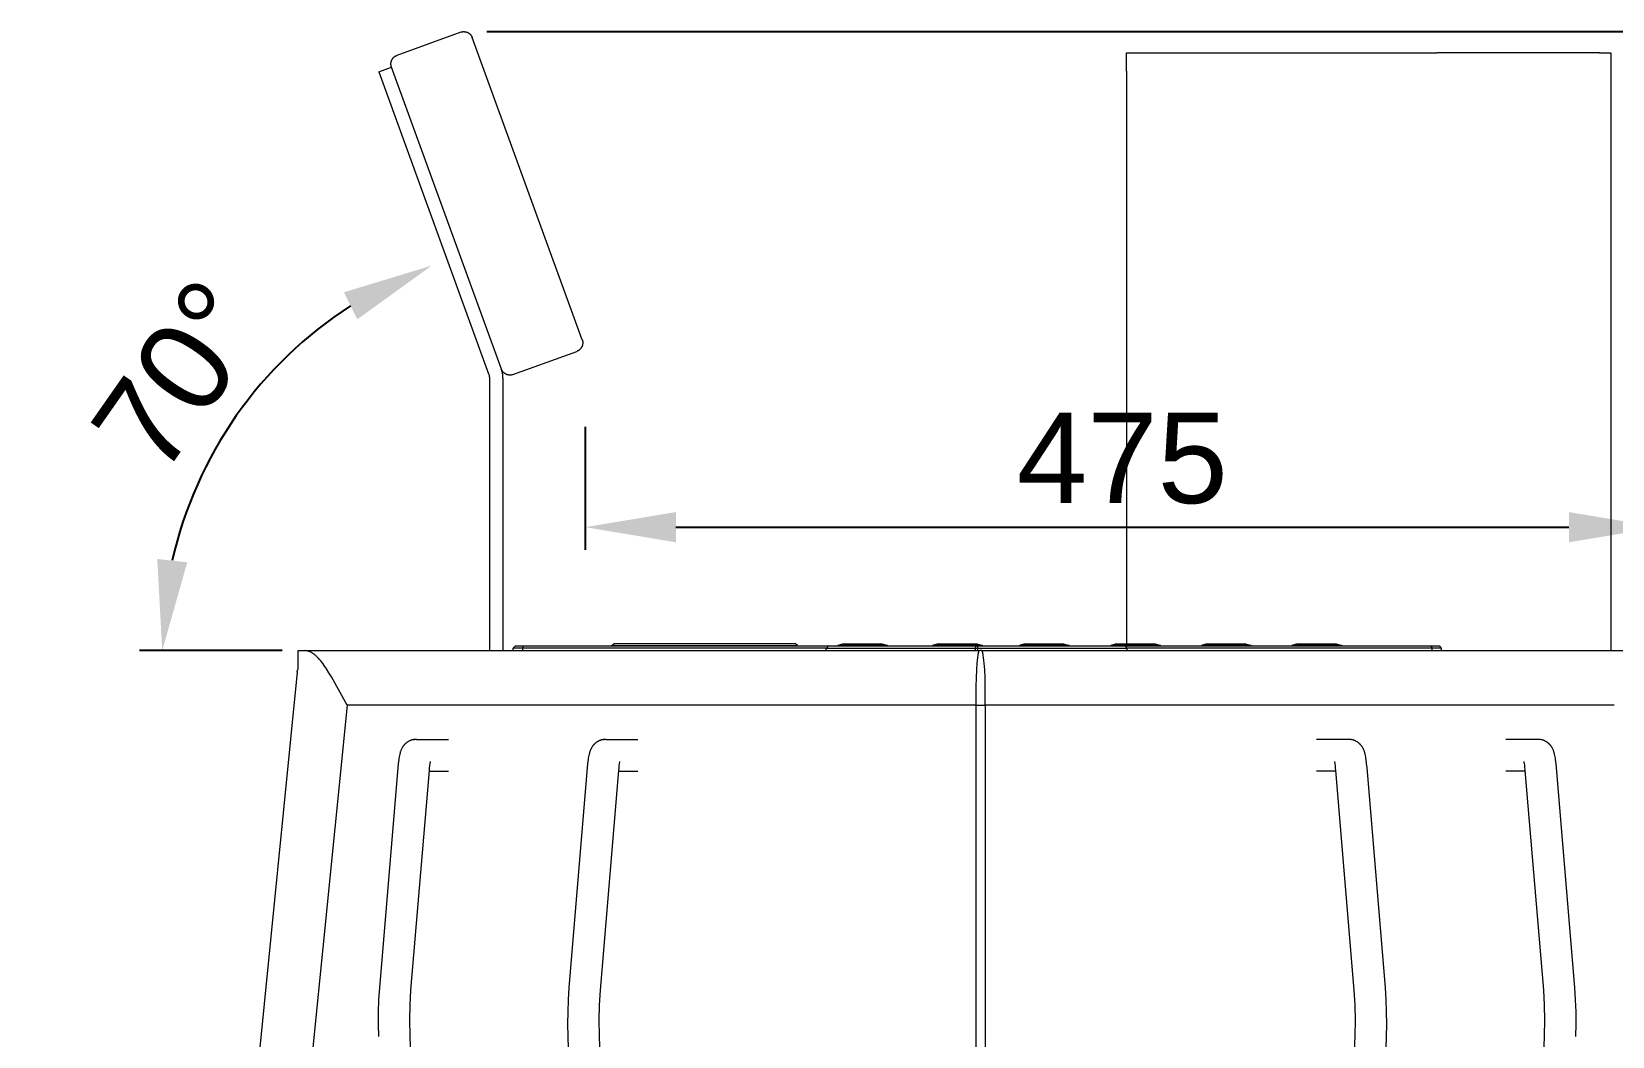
# Model space of a CAD drawing. Header units: millimetres. Extents: x -217 to 4976, y -41 to 3356.
# Drawn here: x 3849 to 4548, y 2814 to 3258 of the extents above; entities that cross this region are included whole.
import ezdxf

# ---------------------------------------------------------------- set-up
doc = ezdxf.new("R2010")
doc.units = ezdxf.units.MM
doc.layers.add('ZANO_R', color=7, linetype='Continuous', lineweight=0)
doc.layers.add('ZANO_W', color=1, linetype='Continuous', lineweight=0)
doc.styles.add('Arial', font='arial.ttf')
doc.styles.get("Standard").update_dxf_attribs({"font": 'ARIALUNI.TTF'})
doc.dimstyles.new('pl i ang', dxfattribs={"dimtxt": 50, "dimasz": 50, "dimexe": 1.25, "dimexo": 0.625, "dimgap": 10, "dimtad": 1, "dimtoh": 1, "dimtxsty": 'Standard', "dimcen": 2.5, "dimclrd": 1, "dimclre": 1, "dimclrt": 1, "dimadec": 0, "dimazin": 0, "dimtfac": 1, "dimtmove": 0, "dimatfit": 3, "dimfxl": 1, "dimarcsym": 1})

# ---------------------------------------------------------------- blocks, each defined once
blk = doc.blocks.new('*D423')
at = {"layer": 'ZANO_W', "color": 1, "lineweight": -2}
blk.add_arc((3924.26, 2534.42), 167.39, 98.03433, 166.2756, dxfattribs=at)
at = {"layer": 'ZANO_W', "color": 1}
for points in [[(3901, 2693.5), (3900.72, 2706.83), (3940.85, 2700.99)], [(3755.03, 2574.93), (3768.26, 2573.34), (3756.87, 2534.42)]]:
    blk.add_solid(points, dxfattribs=at)
at = {"layer": 'ZANO_W', "color": 1, "insert": (3791.32, 2681.26), "char_height": 40, "attachment_point": 5, "rotation": 42.15496, "style": 'Arial'}
blk.add_mtext('96%%d', dxfattribs=at)
blk = doc.blocks.new('*D424')
at = {"layer": 'ZANO_W', "color": 1, "lineweight": -2}
blk.add_line((3960.05, 2984.42), (3897.06, 2984.42), dxfattribs=at)
blk.add_arc((4088.03, 2984.42), 180.97, 122.69016, 167.30984, dxfattribs=at)
at = {"layer": 'ZANO_W', "color": 1}
for points in [[(3993.25, 3130.75), (3987.33, 3142.7), (4026.14, 3154.48)], [(3904.86, 3024.91), (3918.11, 3023.44), (3907.06, 2984.42)]]:
    blk.add_solid(points, dxfattribs=at)
at = {"layer": 'ZANO_W', "color": 1, "insert": (3914.66, 3105.82), "char_height": 40, "attachment_point": 5, "rotation": 55, "style": 'Arial'}
blk.add_mtext('70%%d', dxfattribs=at)
blk = doc.blocks.new('*D425')
at = {"layer": 'ZANO_W', "color": 1, "lineweight": -2}
for p, q in [((4050.53, 3257.81), (4785.52, 3257.81)), ((4775.52, 3217.81), (4775.52, 2574.42)), ((4600.92, 2534.42), (4785.52, 2534.42))]:
    blk.add_line(p, q, dxfattribs=at)
at = {"layer": 'ZANO_W', "color": 1}
for points in [[(4782.19, 3217.81), (4768.85, 3217.81), (4775.52, 3257.81)], [(4768.85, 2574.42), (4782.19, 2574.42), (4775.52, 2534.42)]]:
    blk.add_solid(points, dxfattribs=at)
at = {"layer": 'ZANO_W', "color": 1, "insert": (4745.08, 2896.12), "char_height": 40, "attachment_point": 5, "rotation": 90, "style": 'Arial'}
blk.add_mtext('723', dxfattribs=at)
blk = doc.blocks.new('*D426')
at = {"layer": 'ZANO_W', "color": 1, "lineweight": -2}
for p, q in [((4093.98, 3083.29), (4093.98, 3028.95)), ((4568.54, 2994.42), (4568.54, 3048.95)), ((4133.98, 3038.95), (4528.54, 3038.95))]:
    blk.add_line(p, q, dxfattribs=at)
at = {"layer": 'ZANO_W', "color": 1}
for points in [[(4133.98, 3045.62), (4133.98, 3032.28), (4093.98, 3038.95)], [(4528.54, 3032.28), (4528.54, 3045.62), (4568.54, 3038.95)]]:
    blk.add_solid(points, dxfattribs=at)
at = {"layer": 'ZANO_W', "color": 1, "insert": (4331.26, 3069.29), "char_height": 40, "attachment_point": 5, "style": 'Arial'}
blk.add_mtext('475', dxfattribs=at)

msp = doc.modelspace()

# ---------------------------------------------------------------- linework, layer by layer
at = {"layer": 'ZANO_R'}
for p, q in [((4038.92, 3257.58), (4010.73, 3247.32)), ((4038.92, 3257.58), (4039.05, 3257.62)), ((4039.05, 3257.62), (4039.18, 3257.66)), ((4039.18, 3257.66), (4039.31, 3257.7)), ((4039.31, 3257.7), (4039.45, 3257.73)), ((4039.45, 3257.73), (4039.58, 3257.76)), ((4039.58, 3257.76), (4039.72, 3257.78)), ((4039.72, 3257.78), (4039.85, 3257.8)), ((4039.85, 3257.8), (4039.99, 3257.81)), ((4039.99, 3257.81), (4040.12, 3257.82)), ((4040.12, 3257.82), (4040.26, 3257.82)), ((4040.26, 3257.82), (4040.4, 3257.82)), ((4040.4, 3257.82), (4040.53, 3257.81)), ((4040.53, 3257.81), (4040.67, 3257.8)), ((4040.67, 3257.8), (4040.8, 3257.79)), ((4040.8, 3257.79), (4040.94, 3257.77)), ((4040.94, 3257.77), (4041.07, 3257.74)), ((4041.07, 3257.74), (4041.21, 3257.71)), ((4041.21, 3257.71), (4041.34, 3257.68)), ((4041.34, 3257.68), (4041.47, 3257.64)), ((4041.47, 3257.64), (4041.6, 3257.6)), ((4041.6, 3257.6), (4041.73, 3257.55)), ((4041.73, 3257.55), (4041.86, 3257.5)), ((4041.86, 3257.5), (4041.98, 3257.44)), ((4041.98, 3257.44), (4042.1, 3257.39)), ((4042.1, 3257.39), (4042.22, 3257.32)), ((4042.22, 3257.32), (4042.34, 3257.25)), ((4042.34, 3257.25), (4042.46, 3257.18)), ((4042.46, 3257.18), (4042.57, 3257.11)), ((4042.57, 3257.11), (4042.68, 3257.03)), ((4042.68, 3257.03), (4042.79, 3256.94)), ((4042.79, 3256.94), (4042.9, 3256.85)), ((4042.9, 3256.85), (4043, 3256.76)), ((4043, 3256.76), (4043.1, 3256.67)), ((4043.1, 3256.67), (4043.19, 3256.57)), ((4043.19, 3256.57), (4043.28, 3256.47)), ((4043.28, 3256.47), (4043.37, 3256.37)), ((4043.37, 3256.37), (4043.46, 3256.26)), ((4043.46, 3256.26), (4043.54, 3256.15)), ((4043.54, 3256.15), (4043.62, 3256.04)), ((4043.62, 3256.04), (4043.69, 3255.92)), ((4043.69, 3255.92), (4043.76, 3255.81)), ((4043.76, 3255.81), (4043.83, 3255.69)), ((4043.83, 3255.69), (4043.89, 3255.57)), ((4043.89, 3255.57), (4043.95, 3255.44)), ((4043.95, 3255.44), (4044, 3255.32)), ((4044, 3255.32), (4044.05, 3255.19)), ((4092.62, 3121.75), (4044.05, 3255.19)), ((4333.03, 3248.42), (4456.28, 3248.42)), ((4333.03, 3240.42), (4333.03, 3248.42)), ((4456.28, 3248.42), (4470.25, 3248.42)), ((4542.03, 3248.42), (4470.25, 3248.42)), ((4542.03, 3248.42), (4547.03, 3248.42)), ((4547.03, 3248.42), (4547.03, 3240.42)), ((4002.71, 3240.13), (4008.34, 3242.18)), ((4008.1, 3243.67), (4008.11, 3243.8)), ((4008.1, 3243.53), (4008.1, 3243.67)), ((4008.1, 3243.39), (4008.1, 3243.53)), ((4008.11, 3243.26), (4008.1, 3243.39)), ((4008.11, 3243.8), (4008.12, 3243.94)), ((4008.12, 3243.12), (4008.11, 3243.26)), ((4008.12, 3243.94), (4008.13, 3244.07)), ((4008.14, 3242.98), (4008.12, 3243.12)), ((4008.13, 3244.07), (4008.15, 3244.21)), ((4008.16, 3242.85), (4008.14, 3242.98)), ((4008.15, 3244.21), (4008.18, 3244.34)), ((4008.19, 3242.72), (4008.16, 3242.85)), ((4008.18, 3244.34), (4008.21, 3244.48)), ((4008.22, 3242.58), (4008.19, 3242.72)), ((4008.21, 3244.48), (4008.24, 3244.61)), ((4008.26, 3242.45), (4008.22, 3242.58)), ((4008.24, 3244.61), (4008.28, 3244.74)), ((4008.3, 3242.32), (4008.26, 3242.45)), ((4008.28, 3244.74), (4008.32, 3244.87)), ((4008.34, 3242.19), (4008.3, 3242.32)), ((4008.32, 3244.87), (4008.37, 3245)), ((4056.91, 3108.75), (4008.34, 3242.19)), ((4008.37, 3245), (4008.42, 3245.12)), ((4008.42, 3245.12), (4008.47, 3245.25)), ((4008.47, 3245.25), (4008.53, 3245.37)), ((4008.53, 3245.37), (4008.6, 3245.49)), ((4008.6, 3245.49), (4008.67, 3245.61)), ((4008.67, 3245.61), (4008.74, 3245.73)), ((4008.74, 3245.73), (4008.81, 3245.84)), ((4008.81, 3245.84), (4008.89, 3245.95)), ((4008.89, 3245.95), (4008.98, 3246.06)), ((4008.98, 3246.06), (4009.06, 3246.16)), ((4009.06, 3246.16), (4009.16, 3246.27)), ((4009.16, 3246.27), (4009.25, 3246.37)), ((4009.25, 3246.37), (4009.35, 3246.46)), ((4009.35, 3246.46), (4009.45, 3246.55)), ((4009.45, 3246.55), (4009.55, 3246.64)), ((4009.55, 3246.64), (4009.66, 3246.73)), ((4009.66, 3246.73), (4009.77, 3246.81)), ((4009.77, 3246.81), (4009.88, 3246.89)), ((4009.88, 3246.89), (4009.99, 3246.96)), ((4009.99, 3246.96), (4010.11, 3247.03)), ((4010.11, 3247.03), (4010.23, 3247.1)), ((4010.23, 3247.1), (4010.35, 3247.16)), ((4010.35, 3247.16), (4010.48, 3247.22)), ((4010.48, 3247.22), (4010.6, 3247.27)), ((4010.6, 3247.27), (4010.73, 3247.32)), ((4002.71, 3240.13), (4003.92, 3236.79)), ((4003.92, 3236.79), (4051.27, 3106.7)), ((4333.03, 3240.42), (4333.03, 2987.49)), ((4547.03, 3240.42), (4547.03, 2984.42)), ((4062.03, 3106.36), (4090.22, 3116.62)), ((4090.35, 3116.67), (4090.22, 3116.62)), ((4090.48, 3116.73), (4090.35, 3116.67)), ((4090.6, 3116.78), (4090.48, 3116.73)), ((4090.72, 3116.85), (4090.6, 3116.78)), ((4090.84, 3116.91), (4090.72, 3116.85)), ((4090.96, 3116.98), (4090.84, 3116.91)), ((4091.08, 3117.06), (4090.96, 3116.98)), ((4091.19, 3117.13), (4091.08, 3117.06)), ((4091.3, 3117.21), (4091.19, 3117.13)), ((4091.4, 3117.3), (4091.3, 3117.21)), ((4091.51, 3117.39), (4091.4, 3117.3)), ((4091.61, 3117.48), (4091.51, 3117.39)), ((4091.71, 3117.58), (4091.61, 3117.48)), ((4091.8, 3117.68), (4091.71, 3117.58)), ((4091.89, 3117.78), (4091.8, 3117.68)), ((4091.98, 3117.88), (4091.89, 3117.78)), ((4092.06, 3117.99), (4091.98, 3117.88)), ((4092.14, 3118.1), (4092.06, 3117.99)), ((4092.22, 3118.22), (4092.14, 3118.1)), ((4092.29, 3118.33), (4092.22, 3118.22)), ((4092.36, 3118.45), (4092.29, 3118.33)), ((4092.42, 3118.57), (4092.36, 3118.45)), ((4092.48, 3118.69), (4092.42, 3118.57)), ((4092.54, 3118.82), (4092.48, 3118.69)), ((4092.59, 3118.94), (4092.54, 3118.82)), ((4092.64, 3119.07), (4092.59, 3118.94)), ((4092.62, 3121.75), (4092.66, 3121.62)), ((4092.68, 3119.2), (4092.64, 3119.07)), ((4092.66, 3121.62), (4092.7, 3121.49)), ((4092.72, 3119.33), (4092.68, 3119.2)), ((4092.7, 3121.49), (4092.74, 3121.36)), ((4092.75, 3119.47), (4092.72, 3119.33)), ((4092.74, 3121.36), (4092.77, 3121.23)), ((4092.78, 3119.6), (4092.75, 3119.47)), ((4092.77, 3121.23), (4092.79, 3121.09)), ((4092.8, 3119.73), (4092.78, 3119.6)), ((4092.79, 3121.09), (4092.82, 3120.96)), ((4092.82, 3119.87), (4092.8, 3119.73)), ((4092.82, 3120.96), (4092.83, 3120.82)), ((4092.84, 3120), (4092.82, 3119.87)), ((4092.83, 3120.82), (4092.85, 3120.69)), ((4092.85, 3120.14), (4092.84, 3120)), ((4092.85, 3120.69), (4092.85, 3120.55)), ((4092.85, 3120.55), (4092.86, 3120.41)), ((4092.86, 3120.28), (4092.85, 3120.14)), ((4092.86, 3120.41), (4092.86, 3120.28)), ((4056.96, 3108.63), (4056.91, 3108.75)), ((4057.04, 3108.38), (4056.91, 3108.75)), ((4057.01, 3108.5), (4056.96, 3108.63)), ((4057.07, 3108.38), (4057.01, 3108.5)), ((4057.15, 3107.99), (4057.04, 3108.38)), ((4057.13, 3108.26), (4057.07, 3108.38)), ((4057.19, 3108.14), (4057.13, 3108.26)), ((4057.26, 3107.6), (4057.15, 3107.99)), ((4057.26, 3108.02), (4057.19, 3108.14)), ((4057.34, 3107.9), (4057.26, 3108.02)), ((4057.42, 3107.79), (4057.34, 3107.9)), ((4051.27, 3106.7), (4051.33, 3106.52)), ((4051.33, 3106.52), (4051.39, 3106.34)), ((4051.39, 3106.34), (4051.44, 3106.15)), ((4051.44, 3106.15), (4051.48, 3105.96)), ((4051.48, 3105.96), (4051.52, 3105.78)), ((4051.52, 3105.78), (4051.55, 3105.59)), ((4051.55, 3105.59), (4051.57, 3105.4)), ((4051.57, 3105.4), (4051.59, 3105.21)), ((4051.59, 3105.21), (4051.6, 3105.01)), ((4051.6, 3105.01), (4051.6, 3104.82)), ((4051.6, 3104.82), (4051.6, 2984.42)), ((4057.35, 3107.21), (4057.26, 3107.6)), ((4057.43, 3106.82), (4057.35, 3107.21)), ((4057.5, 3107.68), (4057.42, 3107.79)), ((4057.49, 3106.42), (4057.43, 3106.82)), ((4057.54, 3106.02), (4057.49, 3106.42)), ((4057.58, 3107.57), (4057.5, 3107.68)), ((4057.57, 3105.62), (4057.54, 3106.02)), ((4057.59, 3105.22), (4057.57, 3105.62)), ((4057.67, 3107.47), (4057.58, 3107.57)), ((4057.6, 3104.82), (4057.59, 3105.22)), ((4057.6, 3104.82), (4057.6, 2984.42)), ((4057.76, 3107.37), (4057.67, 3107.47)), ((4057.86, 3107.27), (4057.76, 3107.37)), ((4057.96, 3107.18), (4057.86, 3107.27)), ((4058.06, 3107.09), (4057.96, 3107.18)), ((4058.17, 3107), (4058.06, 3107.09)), ((4058.27, 3106.92), (4058.17, 3107)), ((4058.38, 3106.84), (4058.27, 3106.92)), ((4058.5, 3106.76), (4058.38, 3106.84)), ((4058.61, 3106.69), (4058.5, 3106.76)), ((4058.73, 3106.62), (4058.61, 3106.69)), ((4058.85, 3106.56), (4058.73, 3106.62)), ((4058.98, 3106.5), (4058.85, 3106.56)), ((4059.1, 3106.44), (4058.98, 3106.5)), ((4059.23, 3106.39), (4059.1, 3106.44)), ((4059.36, 3106.34), (4059.23, 3106.39)), ((4059.48, 3106.3), (4059.36, 3106.34)), ((4059.62, 3106.26), (4059.48, 3106.3)), ((4059.75, 3106.23), (4059.62, 3106.26)), ((4059.88, 3106.2), (4059.75, 3106.23)), ((4060.02, 3106.18), (4059.88, 3106.2)), ((4060.15, 3106.16), (4060.02, 3106.18)), ((4060.29, 3106.14), (4060.15, 3106.16)), ((4060.42, 3106.13), (4060.29, 3106.14)), ((4060.56, 3106.12), (4060.42, 3106.13)), ((4060.7, 3106.12), (4060.56, 3106.12)), ((4060.83, 3106.13), (4060.7, 3106.12)), ((4060.97, 3106.13), (4060.83, 3106.13)), ((4061.11, 3106.15), (4060.97, 3106.13)), ((4061.24, 3106.16), (4061.11, 3106.15)), ((4061.38, 3106.19), (4061.24, 3106.16)), ((4061.51, 3106.21), (4061.38, 3106.19)), ((4061.64, 3106.24), (4061.51, 3106.21)), ((4061.77, 3106.28), (4061.64, 3106.24)), ((4061.9, 3106.32), (4061.77, 3106.28)), ((4062.03, 3106.36), (4061.9, 3106.32)), ((3967.16, 2984.42), (3968.66, 2984.42)), ((3967.16, 2976.42), (3967.16, 2984.42)), ((3968.66, 2984.42), (3970.05, 2984.42)), ((3970.16, 2984.42), (3970.05, 2984.42)), ((3970.05, 2984.42), (4268.1, 2984.42)), ((3970.27, 2984.42), (3970.16, 2984.42)), ((3970.38, 2984.41), (3970.27, 2984.42)), ((3970.48, 2984.4), (3970.38, 2984.41)), ((3970.59, 2984.39), (3970.48, 2984.4)), ((3970.7, 2984.38), (3970.59, 2984.39)), ((3970.81, 2984.36), (3970.7, 2984.38)), ((3970.92, 2984.35), (3970.81, 2984.36)), ((3971.04, 2984.33), (3970.92, 2984.35)), ((3971.16, 2984.3), (3971.04, 2984.33)), ((3971.27, 2984.28), (3971.16, 2984.3)), ((3971.39, 2984.25), (3971.27, 2984.28)), ((3971.51, 2984.22), (3971.39, 2984.25)), ((3971.62, 2984.18), (3971.51, 2984.22)), ((3971.74, 2984.15), (3971.62, 2984.18)), ((3971.85, 2984.11), (3971.74, 2984.15)), ((3971.96, 2984.07), (3971.85, 2984.11)), ((3972.08, 2984.02), (3971.96, 2984.07)), ((3972.19, 2983.98), (3972.08, 2984.02)), ((3972.3, 2983.93), (3972.19, 2983.98)), ((3972.51, 2983.84), (3972.3, 2983.93)), ((3972.73, 2983.73), (3972.51, 2983.84)), ((3972.97, 2983.6), (3972.73, 2983.73)), ((3973.21, 2983.47), (3972.97, 2983.6)), ((3973.44, 2983.32), (3973.21, 2983.47)), ((3973.66, 2983.17), (3973.44, 2983.32)), ((3973.91, 2983), (3973.66, 2983.17)), ((3974.14, 2982.83), (3973.91, 2983)), ((3974.38, 2982.64), (3974.14, 2982.83)), ((3974.61, 2982.46), (3974.38, 2982.64)), ((3974.85, 2982.25), (3974.61, 2982.46)), ((3975.09, 2982.03), (3974.85, 2982.25)), ((4062.16, 2985.54), (4063.16, 2986.54)), ((4066.16, 2985.54), (4062.16, 2985.54)), ((4062.16, 2984.42), (4062.16, 2985.54)), ((4063.16, 2986.54), (4066.58, 2986.54)), ((4066.58, 2986.54), (4066.16, 2985.54)), ((4200.54, 2985.54), (4066.16, 2985.54)), ((4066.16, 2985.54), (4066.16, 2984.42)), ((4066.58, 2986.54), (4467.75, 2986.54)), ((4105.71, 2986.64), (4106.71, 2987.64)), ((4105.71, 2986.64), (4116.71, 2986.64)), ((4106.71, 2987.64), (4116.71, 2987.64)), ((4116.71, 2987.64), (4176.71, 2987.64)), ((4116.71, 2986.64), (4176.71, 2986.64)), ((4176.71, 2987.64), (4186.71, 2987.64)), ((4176.71, 2986.64), (4187.71, 2986.64)), ((4187.71, 2986.64), (4186.71, 2987.64)), ((4201.42, 2986.42), (4200.42, 2985.42)), ((4204.99, 2985.42), (4200.42, 2985.42)), ((4200.42, 2984.42), (4200.42, 2985.42)), ((4205.08, 2986.42), (4201.43, 2986.42)), ((4266.42, 2985.42), (4204.99, 2985.42)), ((4266.47, 2986.42), (4205.08, 2986.42)), ((4208.01, 2987.49), (4205.56, 2986.65)), ((4205.56, 2986.65), (4205.56, 2986.54)), ((4216.56, 2986.65), (4205.56, 2986.65)), ((4208.01, 2987.49), (4216.56, 2987.49)), ((4216.56, 2987.49), (4225.1, 2987.49)), ((4227.56, 2986.65), (4216.56, 2986.65)), ((4225.1, 2987.49), (4227.55, 2986.65)), ((4227.56, 2986.65), (4227.56, 2986.65)), ((4227.56, 2986.65), (4227.56, 2986.54)), ((4249.85, 2987.49), (4247.4, 2986.65)), ((4247.4, 2986.65), (4247.4, 2986.54)), ((4258.4, 2986.65), (4247.4, 2986.65)), ((4249.85, 2987.49), (4258.4, 2987.49)), ((4258.4, 2987.49), (4266.94, 2987.49)), ((4269.4, 2986.65), (4258.4, 2986.65)), ((4266.42, 2985.42), (4266.47, 2986.42)), ((4267.42, 2985.42), (4266.42, 2985.42)), ((4266.42, 2984.42), (4266.42, 2985.42)), ((4267.38, 2986.42), (4266.47, 2986.42)), ((4266.94, 2987.49), (4269.39, 2986.65)), ((4267.38, 2982.31), (4267.24, 2981.36)), ((4328.77, 2986.42), (4267.38, 2986.42)), ((4267.42, 2985.42), (4267.38, 2986.42)), ((4267.45, 2982.73), (4267.38, 2982.31)), ((4328.86, 2985.42), (4267.42, 2985.42)), ((4267.42, 2984.42), (4267.42, 2985.42)), ((4267.53, 2983.14), (4267.45, 2982.73)), ((4267.6, 2983.43), (4267.53, 2983.14)), ((4267.64, 2983.58), (4267.6, 2983.43)), ((4267.68, 2983.73), (4267.64, 2983.58)), ((4267.72, 2983.85), (4267.68, 2983.73)), ((4267.74, 2983.91), (4267.72, 2983.85)), ((4267.76, 2983.97), (4267.74, 2983.91)), ((4267.78, 2984.02), (4267.76, 2983.97)), ((4267.8, 2984.07), (4267.78, 2984.02)), ((4267.82, 2984.11), (4267.8, 2984.07)), ((4267.84, 2984.16), (4267.82, 2984.11)), ((4267.85, 2984.18), (4267.84, 2984.17)), ((4267.84, 2984.17), (4267.84, 2984.16)), ((4267.86, 2984.21), (4267.85, 2984.2)), ((4267.85, 2984.2), (4267.85, 2984.18)), ((4267.87, 2984.23), (4267.86, 2984.22)), ((4267.86, 2984.22), (4267.86, 2984.21)), ((4267.88, 2984.25), (4267.87, 2984.24)), ((4267.87, 2984.24), (4267.87, 2984.23)), ((4267.89, 2984.27), (4267.88, 2984.25)), ((4267.9, 2984.29), (4267.89, 2984.28)), ((4267.89, 2984.28), (4267.89, 2984.27)), ((4267.91, 2984.3), (4267.9, 2984.29)), ((4267.92, 2984.31), (4267.91, 2984.3)), ((4267.93, 2984.32), (4267.92, 2984.31)), ((4267.94, 2984.33), (4267.93, 2984.32)), ((4267.95, 2984.33), (4267.94, 2984.33)), ((4267.96, 2984.35), (4267.95, 2984.34)), ((4267.95, 2984.34), (4267.95, 2984.33)), ((4267.97, 2984.36), (4267.96, 2984.35)), ((4267.99, 2984.37), (4267.97, 2984.36)), ((4268, 2984.37), (4267.99, 2984.37)), ((4268.01, 2984.38), (4268, 2984.37)), ((4268.02, 2984.39), (4268.01, 2984.38)), ((4268.03, 2984.39), (4268.02, 2984.39)), ((4268.04, 2984.4), (4268.03, 2984.39)), ((4268.05, 2984.4), (4268.04, 2984.4)), ((4268.06, 2984.41), (4268.05, 2984.4)), ((4268.08, 2984.41), (4268.06, 2984.41)), ((4268.09, 2984.42), (4268.08, 2984.41)), ((4268.1, 2984.42), (4268.09, 2984.42)), ((4269.1, 2984.42), (4268.1, 2984.42)), ((4269.1, 2984.42), (4567.16, 2984.42)), ((4269.11, 2984.42), (4269.1, 2984.42)), ((4269.13, 2984.41), (4269.11, 2984.42)), ((4269.14, 2984.41), (4269.13, 2984.41)), ((4269.15, 2984.4), (4269.14, 2984.41)), ((4269.16, 2984.4), (4269.15, 2984.4)), ((4269.17, 2984.39), (4269.16, 2984.4)), ((4269.18, 2984.39), (4269.17, 2984.39)), ((4269.19, 2984.38), (4269.18, 2984.39)), ((4269.21, 2984.37), (4269.19, 2984.38)), ((4269.22, 2984.37), (4269.21, 2984.37)), ((4269.23, 2984.36), (4269.22, 2984.37)), ((4269.24, 2984.35), (4269.23, 2984.36)), ((4269.25, 2984.34), (4269.24, 2984.35)), ((4269.26, 2984.33), (4269.25, 2984.34)), ((4269.27, 2984.33), (4269.26, 2984.33)), ((4269.27, 2984.32), (4269.27, 2984.33)), ((4269.28, 2984.31), (4269.27, 2984.32)), ((4269.29, 2984.3), (4269.28, 2984.31)), ((4269.3, 2984.29), (4269.29, 2984.3)), ((4269.31, 2984.28), (4269.3, 2984.29)), ((4269.31, 2984.27), (4269.31, 2984.28)), ((4269.32, 2984.25), (4269.31, 2984.27)), ((4269.33, 2984.24), (4269.32, 2984.25)), ((4269.33, 2984.23), (4269.33, 2984.24)), ((4269.34, 2984.22), (4269.33, 2984.23)), ((4269.34, 2984.21), (4269.34, 2984.22)), ((4269.35, 2984.2), (4269.34, 2984.21)), ((4269.35, 2984.18), (4269.35, 2984.2)), ((4269.36, 2984.17), (4269.35, 2984.18)), ((4269.36, 2984.16), (4269.36, 2984.17)), ((4269.38, 2984.11), (4269.36, 2984.16)), ((4269.4, 2984.07), (4269.38, 2984.11)), ((4269.4, 2986.65), (4269.4, 2986.65)), ((4269.4, 2986.65), (4269.4, 2986.54)), ((4269.42, 2984.02), (4269.4, 2984.07)), ((4269.44, 2983.97), (4269.42, 2984.02)), ((4269.46, 2983.91), (4269.44, 2983.97)), ((4269.48, 2983.85), (4269.46, 2983.91)), ((4269.52, 2983.73), (4269.48, 2983.85)), ((4269.56, 2983.58), (4269.52, 2983.73)), ((4269.6, 2983.43), (4269.56, 2983.58)), ((4269.67, 2983.14), (4269.6, 2983.43)), ((4269.75, 2982.73), (4269.67, 2983.14)), ((4269.82, 2982.31), (4269.75, 2982.73)), ((4269.96, 2981.36), (4269.82, 2982.31)), ((4285.73, 2986.65), (4285.73, 2986.54)), ((4288.19, 2987.49), (4285.74, 2986.65)), ((4296.73, 2986.65), (4285.74, 2986.65)), ((4288.19, 2987.49), (4296.73, 2987.49)), ((4296.73, 2987.49), (4305.28, 2987.49)), ((4307.73, 2986.65), (4296.73, 2986.65)), ((4305.28, 2987.49), (4307.73, 2986.65)), ((4307.73, 2986.65), (4307.73, 2986.65)), ((4307.73, 2986.65), (4307.73, 2986.54)), ((4326.16, 2986.65), (4326.16, 2986.54)), ((4328.62, 2987.49), (4326.17, 2986.65)), ((4337.16, 2986.65), (4326.17, 2986.65)), ((4328.62, 2987.49), (4337.16, 2987.49)), ((4332.42, 2986.42), (4328.77, 2986.42)), ((4333.42, 2985.42), (4328.86, 2985.42)), ((4332.42, 2986.42), (4333.42, 2985.42)), ((4468.16, 2985.54), (4333.3, 2985.54)), ((4333.42, 2984.42), (4333.42, 2985.42)), ((4337.16, 2987.49), (4345.71, 2987.49)), ((4348.16, 2986.65), (4337.16, 2986.65)), ((4345.71, 2987.49), (4348.16, 2986.65)), ((4348.16, 2986.65), (4348.16, 2986.65)), ((4348.16, 2986.65), (4348.16, 2986.54)), ((4366.16, 2986.65), (4366.16, 2986.54)), ((4368.62, 2987.49), (4366.17, 2986.65)), ((4377.16, 2986.65), (4366.17, 2986.65)), ((4368.62, 2987.49), (4377.16, 2987.49)), ((4377.16, 2987.49), (4385.71, 2987.49)), ((4388.16, 2986.65), (4377.16, 2986.65)), ((4385.71, 2987.49), (4388.16, 2986.65)), ((4388.16, 2986.65), (4388.16, 2986.65)), ((4388.16, 2986.65), (4388.16, 2986.54)), ((4406.16, 2986.65), (4406.16, 2986.54)), ((4408.62, 2987.49), (4406.17, 2986.65)), ((4417.16, 2986.65), (4406.17, 2986.65)), ((4408.62, 2987.49), (4417.16, 2987.49)), ((4417.16, 2987.49), (4425.71, 2987.49)), ((4428.16, 2986.65), (4417.16, 2986.65)), ((4425.71, 2987.49), (4428.16, 2986.65)), ((4428.16, 2986.65), (4428.16, 2986.65)), ((4428.16, 2986.65), (4428.16, 2986.54)), ((4468.16, 2985.54), (4467.75, 2986.54)), ((4467.75, 2986.54), (4471.16, 2986.54)), ((4472.16, 2985.54), (4468.16, 2985.54)), ((4468.16, 2984.42), (4468.16, 2985.54)), ((4471.16, 2986.54), (4472.16, 2985.54)), ((4472.16, 2985.54), (4472.16, 2984.42)), ((3966.68, 2975.12), (3966.7, 2975.22)), ((3966.7, 2975.22), (3966.72, 2975.33)), ((3966.72, 2975.33), (3966.75, 2975.43)), ((3966.75, 2975.43), (3966.78, 2975.54)), ((3966.78, 2975.54), (3966.81, 2975.64)), ((3966.81, 2975.64), (3966.85, 2975.74)), ((3966.85, 2975.74), (3966.89, 2975.84)), ((3966.89, 2975.84), (3966.94, 2975.94)), ((3966.94, 2975.94), (3966.99, 2976.04)), ((3966.99, 2976.04), (3967.04, 2976.14)), ((3967.04, 2976.14), (3967.09, 2976.23)), ((3967.09, 2976.23), (3967.15, 2976.32)), ((3975.32, 2981.81), (3975.09, 2982.03)), ((3975.55, 2981.59), (3975.32, 2981.81)), ((3975.81, 2981.32), (3975.55, 2981.59)), ((3976.07, 2981.06), (3975.81, 2981.32)), ((3976.56, 2980.51), (3976.07, 2981.06)), ((3977.08, 2979.89), (3976.56, 2980.51)), ((3977.58, 2979.27), (3977.08, 2979.89)), ((3978.1, 2978.58), (3977.58, 2979.27)), ((3978.61, 2977.88), (3978.1, 2978.58)), ((3979.59, 2976.45), (3978.61, 2977.88)), ((3980.73, 2974.67), (3979.59, 2976.45)), ((4266.78, 2975.92), (4266.62, 2972.46)), ((4266.99, 2978.9), (4266.78, 2975.92)), ((4267.1, 2980.13), (4266.99, 2978.9)), ((4267.24, 2981.36), (4267.1, 2980.13)), ((4270.1, 2980.13), (4269.96, 2981.36)), ((4270.22, 2978.9), (4270.1, 2980.13)), ((4270.42, 2975.92), (4270.22, 2978.9)), ((4270.58, 2972.46), (4270.42, 2975.92)), ((3966.64, 2974.9), (3922.82, 2535.07)), ((3966.64, 2974.9), (3966.66, 2975.01)), ((3966.66, 2975.01), (3966.68, 2975.12)), ((3981.83, 2972.86), (3980.73, 2974.67)), ((3988.73, 2960.42), (3981.83, 2972.86)), ((4266.52, 2968.62), (4266.51, 2960.42)), ((4266.62, 2972.46), (4266.52, 2968.62)), ((4270.68, 2968.62), (4270.58, 2972.46)), ((4270.69, 2960.42), (4270.68, 2968.62)), ((3988.73, 2960.42), (3946.28, 2534.42)), ((4266.51, 2960.42), (3988.73, 2960.42)), ((4266.51, 2960.42), (4270.69, 2960.42)), ((4266.51, 2960.42), (4266.51, 2534.42)), ((4548.47, 2960.42), (4270.69, 2960.42)), ((4270.69, 2960.42), (4270.69, 2534.42)), ((4012.49, 2940.36), (4012.41, 2940.13)), ((4012.59, 2940.58), (4012.49, 2940.36)), ((4012.68, 2940.79), (4012.59, 2940.58)), ((4012.77, 2940.99), (4012.68, 2940.79)), ((4012.87, 2941.19), (4012.77, 2940.99)), ((4012.98, 2941.39), (4012.87, 2941.19)), ((4013.08, 2941.57), (4012.98, 2941.39)), ((4013.18, 2941.74), (4013.08, 2941.57)), ((4013.3, 2941.92), (4013.18, 2941.74)), ((4013.41, 2942.09), (4013.3, 2941.92)), ((4013.5, 2942.22), (4013.41, 2942.09)), ((4013.59, 2942.34), (4013.5, 2942.22)), ((4013.69, 2942.47), (4013.59, 2942.34)), ((4013.79, 2942.59), (4013.69, 2942.47)), ((4013.89, 2942.71), (4013.79, 2942.59)), ((4014, 2942.84), (4013.89, 2942.71)), ((4014.11, 2942.96), (4014, 2942.84)), ((4014.22, 2943.07), (4014.11, 2942.96)), ((4014.34, 2943.19), (4014.22, 2943.07)), ((4014.46, 2943.31), (4014.34, 2943.19)), ((4014.59, 2943.42), (4014.46, 2943.31)), ((4014.71, 2943.53), (4014.59, 2943.42)), ((4014.84, 2943.64), (4014.71, 2943.53)), ((4014.98, 2943.75), (4014.84, 2943.64)), ((4015.12, 2943.85), (4014.98, 2943.75)), ((4015.26, 2943.95), (4015.12, 2943.85)), ((4015.42, 2944.06), (4015.26, 2943.95)), ((4015.58, 2944.17), (4015.42, 2944.06)), ((4015.75, 2944.27), (4015.58, 2944.17)), ((4015.92, 2944.36), (4015.75, 2944.27)), ((4016.09, 2944.46), (4015.92, 2944.36)), ((4016.27, 2944.54), (4016.09, 2944.46)), ((4016.44, 2944.63), (4016.27, 2944.54)), ((4016.62, 2944.7), (4016.44, 2944.63)), ((4016.81, 2944.78), (4016.62, 2944.7)), ((4016.99, 2944.85), (4016.81, 2944.78)), ((4017.18, 2944.91), (4016.99, 2944.85)), ((4017.37, 2944.97), (4017.18, 2944.91)), ((4017.56, 2945.02), (4017.37, 2944.97)), ((4017.75, 2945.07), (4017.56, 2945.02)), ((4017.94, 2945.11), (4017.75, 2945.07)), ((4018.14, 2945.15), (4017.94, 2945.11)), ((4018.39, 2945.19), (4018.14, 2945.15)), ((4018.18, 2945.15), (4018.4, 2945.19)), ((4018.63, 2945.22), (4018.39, 2945.19)), ((4018.4, 2945.19), (4018.62, 2945.21)), ((4018.88, 2945.24), (4018.63, 2945.22)), ((4019.13, 2945.25), (4018.88, 2945.24)), ((4019.38, 2945.26), (4019.13, 2945.25)), ((4019.38, 2945.26), (4033.49, 2945.26)), ((4019.38, 2945.26), (4019.62, 2945.25)), ((4019.62, 2945.25), (4019.86, 2945.24)), ((4019.86, 2945.24), (4020.1, 2945.22)), ((4020.1, 2945.22), (4020.34, 2945.19)), ((4020.34, 2945.19), (4020.58, 2945.15)), ((4096.17, 2940.36), (4096.09, 2940.13)), ((4096.27, 2940.59), (4096.17, 2940.36)), ((4096.36, 2940.79), (4096.27, 2940.59)), ((4096.45, 2940.99), (4096.36, 2940.79)), ((4096.55, 2941.19), (4096.45, 2940.99)), ((4096.66, 2941.39), (4096.55, 2941.19)), ((4096.76, 2941.57), (4096.66, 2941.39)), ((4096.86, 2941.75), (4096.76, 2941.57)), ((4096.98, 2941.92), (4096.86, 2941.75)), ((4097.09, 2942.09), (4096.98, 2941.92)), ((4097.18, 2942.22), (4097.09, 2942.09)), ((4097.27, 2942.34), (4097.18, 2942.22)), ((4097.37, 2942.47), (4097.27, 2942.34)), ((4097.47, 2942.59), (4097.37, 2942.47)), ((4097.57, 2942.71), (4097.47, 2942.59)), ((4097.68, 2942.84), (4097.57, 2942.71)), ((4097.79, 2942.96), (4097.68, 2942.84)), ((4097.9, 2943.08), (4097.79, 2942.96)), ((4098.02, 2943.19), (4097.9, 2943.08)), ((4098.14, 2943.31), (4098.02, 2943.19)), ((4098.27, 2943.42), (4098.14, 2943.31)), ((4098.39, 2943.53), (4098.27, 2943.42)), ((4098.53, 2943.64), (4098.39, 2943.53)), ((4098.66, 2943.75), (4098.53, 2943.64)), ((4098.8, 2943.85), (4098.66, 2943.75)), ((4098.94, 2943.95), (4098.8, 2943.85)), ((4099.1, 2944.06), (4098.94, 2943.95)), ((4099.26, 2944.17), (4099.1, 2944.06)), ((4099.43, 2944.27), (4099.26, 2944.17)), ((4099.6, 2944.37), (4099.43, 2944.27)), ((4099.77, 2944.46), (4099.6, 2944.37)), ((4099.95, 2944.54), (4099.77, 2944.46)), ((4100.12, 2944.63), (4099.95, 2944.54)), ((4100.3, 2944.7), (4100.12, 2944.63)), ((4100.49, 2944.78), (4100.3, 2944.7)), ((4100.67, 2944.85), (4100.49, 2944.78)), ((4100.86, 2944.91), (4100.67, 2944.85)), ((4101.05, 2944.97), (4100.86, 2944.91)), ((4101.24, 2945.02), (4101.05, 2944.97)), ((4101.43, 2945.07), (4101.24, 2945.02)), ((4101.62, 2945.11), (4101.43, 2945.07)), ((4101.82, 2945.15), (4101.62, 2945.11)), ((4102.07, 2945.19), (4101.82, 2945.15)), ((4101.86, 2945.15), (4102.08, 2945.19)), ((4102.31, 2945.22), (4102.07, 2945.19)), ((4102.08, 2945.19), (4102.31, 2945.22)), ((4102.56, 2945.24), (4102.31, 2945.22)), ((4102.81, 2945.25), (4102.56, 2945.24)), ((4103.06, 2945.26), (4102.81, 2945.25)), ((4103.06, 2945.26), (4117.17, 2945.26)), ((4103.06, 2945.26), (4103.3, 2945.25)), ((4103.3, 2945.25), (4103.54, 2945.24)), ((4103.54, 2945.24), (4103.78, 2945.22)), ((4103.78, 2945.22), (4104.02, 2945.19)), ((4104.02, 2945.19), (4104.26, 2945.15)), ((4431.14, 2945.26), (4417.03, 2945.26)), ((4430.18, 2945.19), (4429.94, 2945.15)), ((4430.42, 2945.22), (4430.18, 2945.19)), ((4430.66, 2945.24), (4430.42, 2945.22)), ((4430.9, 2945.25), (4430.66, 2945.24)), ((4431.14, 2945.26), (4430.9, 2945.25)), ((4431.39, 2945.25), (4431.14, 2945.26)), ((4431.64, 2945.24), (4431.39, 2945.25)), ((4431.89, 2945.22), (4431.64, 2945.24)), ((4432.13, 2945.19), (4431.89, 2945.22)), ((4432.12, 2945.19), (4431.9, 2945.22)), ((4432.34, 2945.15), (4432.12, 2945.19)), ((4432.38, 2945.15), (4432.13, 2945.19)), ((4432.58, 2945.11), (4432.38, 2945.15)), ((4432.77, 2945.07), (4432.58, 2945.11)), ((4432.96, 2945.02), (4432.77, 2945.07)), ((4433.16, 2944.97), (4432.96, 2945.02)), ((4433.34, 2944.91), (4433.16, 2944.97)), ((4433.53, 2944.85), (4433.34, 2944.91)), ((4433.72, 2944.78), (4433.53, 2944.85)), ((4433.9, 2944.7), (4433.72, 2944.78)), ((4434.08, 2944.63), (4433.9, 2944.7)), ((4434.25, 2944.54), (4434.08, 2944.63)), ((4434.43, 2944.46), (4434.25, 2944.54)), ((4434.6, 2944.37), (4434.43, 2944.46)), ((4434.77, 2944.27), (4434.6, 2944.37)), ((4434.94, 2944.17), (4434.77, 2944.27)), ((4435.1, 2944.06), (4434.94, 2944.17)), ((4435.26, 2943.95), (4435.1, 2944.06)), ((4435.4, 2943.85), (4435.26, 2943.95)), ((4435.54, 2943.75), (4435.4, 2943.85)), ((4435.68, 2943.64), (4435.54, 2943.75)), ((4435.81, 2943.53), (4435.68, 2943.64)), ((4435.94, 2943.42), (4435.81, 2943.53)), ((4436.06, 2943.31), (4435.94, 2943.42)), ((4436.18, 2943.19), (4436.06, 2943.31)), ((4436.3, 2943.08), (4436.18, 2943.19)), ((4436.41, 2942.96), (4436.3, 2943.08)), ((4436.52, 2942.84), (4436.41, 2942.96)), ((4436.63, 2942.71), (4436.52, 2942.84)), ((4436.73, 2942.59), (4436.63, 2942.71)), ((4436.83, 2942.47), (4436.73, 2942.59)), ((4436.93, 2942.34), (4436.83, 2942.47)), ((4437.02, 2942.22), (4436.93, 2942.34)), ((4437.11, 2942.09), (4437.02, 2942.22)), ((4437.23, 2941.92), (4437.11, 2942.09)), ((4437.34, 2941.75), (4437.23, 2941.92)), ((4437.44, 2941.57), (4437.34, 2941.75)), ((4437.55, 2941.39), (4437.44, 2941.57)), ((4437.65, 2941.19), (4437.55, 2941.39)), ((4437.75, 2940.99), (4437.65, 2941.19)), ((4437.85, 2940.79), (4437.75, 2940.99)), ((4437.93, 2940.59), (4437.85, 2940.79)), ((4438.03, 2940.36), (4437.93, 2940.59)), ((4438.11, 2940.13), (4438.03, 2940.36)), ((4514.82, 2945.26), (4500.71, 2945.26)), ((4513.86, 2945.19), (4513.62, 2945.15)), ((4514.1, 2945.22), (4513.86, 2945.19)), ((4514.34, 2945.24), (4514.1, 2945.22)), ((4514.58, 2945.25), (4514.34, 2945.24)), ((4514.82, 2945.26), (4514.58, 2945.25)), ((4515.07, 2945.25), (4514.82, 2945.26)), ((4515.32, 2945.24), (4515.07, 2945.25)), ((4515.57, 2945.22), (4515.32, 2945.24)), ((4515.82, 2945.19), (4515.57, 2945.22)), ((4515.8, 2945.19), (4515.58, 2945.21)), ((4516.03, 2945.15), (4515.8, 2945.19)), ((4516.06, 2945.15), (4515.82, 2945.19)), ((4516.26, 2945.11), (4516.06, 2945.15)), ((4516.45, 2945.07), (4516.26, 2945.11)), ((4516.64, 2945.02), (4516.45, 2945.07)), ((4516.84, 2944.97), (4516.64, 2945.02)), ((4517.02, 2944.91), (4516.84, 2944.97)), ((4517.21, 2944.85), (4517.02, 2944.91)), ((4517.4, 2944.78), (4517.21, 2944.85)), ((4517.58, 2944.7), (4517.4, 2944.78)), ((4517.76, 2944.63), (4517.58, 2944.7)), ((4517.94, 2944.54), (4517.76, 2944.63)), ((4518.11, 2944.46), (4517.94, 2944.54)), ((4518.28, 2944.36), (4518.11, 2944.46)), ((4518.45, 2944.27), (4518.28, 2944.36)), ((4518.62, 2944.17), (4518.45, 2944.27)), ((4518.78, 2944.06), (4518.62, 2944.17)), ((4518.94, 2943.95), (4518.78, 2944.06)), ((4519.08, 2943.85), (4518.94, 2943.95)), ((4519.22, 2943.75), (4519.08, 2943.85)), ((4519.36, 2943.64), (4519.22, 2943.75)), ((4519.49, 2943.53), (4519.36, 2943.64)), ((4519.62, 2943.42), (4519.49, 2943.53)), ((4519.74, 2943.31), (4519.62, 2943.42)), ((4519.86, 2943.19), (4519.74, 2943.31)), ((4519.98, 2943.07), (4519.86, 2943.19)), ((4520.09, 2942.96), (4519.98, 2943.07)), ((4520.2, 2942.84), (4520.09, 2942.96)), ((4520.31, 2942.71), (4520.2, 2942.84)), ((4520.41, 2942.59), (4520.31, 2942.71)), ((4520.51, 2942.47), (4520.41, 2942.59)), ((4520.61, 2942.34), (4520.51, 2942.47)), ((4520.7, 2942.22), (4520.61, 2942.34)), ((4520.79, 2942.09), (4520.7, 2942.22)), ((4520.91, 2941.92), (4520.79, 2942.09)), ((4521.02, 2941.74), (4520.91, 2941.92)), ((4521.12, 2941.57), (4521.02, 2941.74)), ((4521.23, 2941.39), (4521.12, 2941.57)), ((4521.33, 2941.19), (4521.23, 2941.39)), ((4521.43, 2940.99), (4521.33, 2941.19)), ((4521.53, 2940.79), (4521.43, 2940.99)), ((4521.62, 2940.58), (4521.53, 2940.79)), ((4521.71, 2940.36), (4521.62, 2940.58)), ((4521.79, 2940.13), (4521.71, 2940.36)), ((4011.33, 2934.6), (4011.15, 2932.74)), ((4011.53, 2936.2), (4011.33, 2934.6)), ((4011.63, 2936.88), (4011.53, 2936.2)), ((4011.74, 2937.56), (4011.63, 2936.88)), ((4011.86, 2938.15), (4011.74, 2937.56)), ((4011.99, 2938.74), (4011.86, 2938.15)), ((4012.11, 2939.21), (4011.99, 2938.74)), ((4012.18, 2939.44), (4012.11, 2939.21)), ((4012.25, 2939.67), (4012.18, 2939.44)), ((4012.33, 2939.9), (4012.25, 2939.67)), ((4012.41, 2940.13), (4012.33, 2939.9)), ((4025.19, 2932.54), (4025.3, 2933.52)), ((4025.3, 2933.52), (4025.44, 2934.5)), ((4025.44, 2934.5), (4025.6, 2935.47)), ((4095.01, 2934.6), (4094.83, 2932.74)), ((4095.21, 2936.2), (4095.01, 2934.6)), ((4095.31, 2936.88), (4095.21, 2936.2)), ((4095.42, 2937.56), (4095.31, 2936.88)), ((4095.54, 2938.15), (4095.42, 2937.56)), ((4095.67, 2938.74), (4095.54, 2938.15)), ((4095.79, 2939.21), (4095.67, 2938.74)), ((4095.86, 2939.44), (4095.79, 2939.21)), ((4095.93, 2939.67), (4095.86, 2939.44)), ((4096.01, 2939.9), (4095.93, 2939.67)), ((4096.09, 2940.13), (4096.01, 2939.9)), ((4108.87, 2932.54), (4108.98, 2933.52)), ((4108.98, 2933.52), (4109.12, 2934.5)), ((4109.12, 2934.5), (4109.28, 2935.47)), ((4424.92, 2935.47), (4425.09, 2934.5)), ((4425.09, 2934.5), (4425.22, 2933.52)), ((4425.22, 2933.52), (4425.34, 2932.54)), ((4438.19, 2939.9), (4438.11, 2940.13)), ((4438.27, 2939.67), (4438.19, 2939.9)), ((4438.34, 2939.44), (4438.27, 2939.67)), ((4438.41, 2939.21), (4438.34, 2939.44)), ((4438.53, 2938.74), (4438.41, 2939.21)), ((4438.66, 2938.15), (4438.53, 2938.74)), ((4438.78, 2937.56), (4438.66, 2938.15)), ((4438.89, 2936.88), (4438.78, 2937.56)), ((4439, 2936.2), (4438.89, 2936.88)), ((4439.19, 2934.6), (4439, 2936.2)), ((4439.37, 2932.74), (4439.19, 2934.6)), ((4508.6, 2935.47), (4508.6, 2935.47)), ((4508.6, 2935.47), (4508.6, 2935.47)), ((4508.6, 2935.47), (4508.6, 2935.47)), ((4508.6, 2935.47), (4508.6, 2935.47)), ((4508.6, 2935.47), (4508.6, 2935.47)), ((4508.6, 2935.47), (4508.6, 2935.47)), ((4508.6, 2935.47), (4508.6, 2935.47)), ((4508.6, 2935.47), (4508.6, 2935.47)), ((4508.6, 2935.47), (4508.6, 2935.47)), ((4508.6, 2935.47), (4508.6, 2935.47)), ((4508.6, 2935.47), (4508.6, 2935.47)), ((4508.6, 2935.47), (4508.6, 2935.47)), ((4508.6, 2935.47), (4508.6, 2935.47)), ((4508.6, 2935.47), (4508.6, 2935.47)), ((4508.6, 2935.47), (4508.6, 2935.47)), ((4508.6, 2935.47), (4508.6, 2935.47)), ((4508.6, 2935.47), (4508.6, 2935.47)), ((4508.6, 2935.47), (4508.6, 2935.47)), ((4508.6, 2935.47), (4508.6, 2935.47)), ((4508.6, 2935.47), (4508.6, 2935.47)), ((4508.6, 2935.47), (4508.6, 2935.47)), ((4508.6, 2935.47), (4508.6, 2935.47)), ((4508.6, 2935.47), (4508.6, 2935.47)), ((4508.6, 2935.47), (4508.6, 2935.47)), ((4508.6, 2935.47), (4508.6, 2935.47)), ((4508.6, 2935.47), (4508.62, 2935.38)), ((4508.62, 2935.38), (4508.64, 2935.3)), ((4508.64, 2935.3), (4508.68, 2935.07)), ((4508.68, 2935.07), (4508.77, 2934.53)), ((4508.77, 2934.53), (4508.85, 2933.94)), ((4508.85, 2933.94), (4508.94, 2933.24)), ((4521.87, 2939.9), (4521.79, 2940.13)), ((4521.95, 2939.67), (4521.87, 2939.9)), ((4522.02, 2939.44), (4521.95, 2939.67)), ((4522.09, 2939.21), (4522.02, 2939.44)), ((4522.21, 2938.74), (4522.09, 2939.21)), ((4522.34, 2938.15), (4522.21, 2938.74)), ((4522.46, 2937.56), (4522.34, 2938.15)), ((4522.57, 2936.88), (4522.46, 2937.56)), ((4522.68, 2936.2), (4522.57, 2936.88)), ((4522.87, 2934.6), (4522.68, 2936.2)), ((4523.05, 2932.74), (4522.87, 2934.6)), ((4011.15, 2932.74), (4002.99, 2835.61)), ((4016.94, 2834.44), (4025.1, 2931.56)), ((4025.08, 2931.26), (4033.49, 2931.26)), ((4025.1, 2931.56), (4025.19, 2932.54)), ((4094.83, 2932.74), (4086.67, 2835.62)), ((4100.62, 2834.44), (4108.78, 2931.56)), ((4108.76, 2931.26), (4117.17, 2931.26)), ((4108.78, 2931.56), (4108.87, 2932.54)), ((4425.45, 2931.26), (4417.03, 2931.26)), ((4425.34, 2932.54), (4425.42, 2931.56)), ((4425.42, 2931.56), (4433.58, 2834.44)), ((4447.53, 2835.62), (4439.37, 2932.74)), ((4509.13, 2931.26), (4500.71, 2931.26)), ((4508.94, 2933.24), (4509.1, 2931.56)), ((4509.1, 2931.56), (4517.26, 2834.44)), ((4531.21, 2835.61), (4523.05, 2932.74)), ((4002.99, 2835.61), (4002.68, 2830.23)), ((4086.67, 2835.62), (4086.36, 2830.24)), ((4447.84, 2830.24), (4447.53, 2835.62)), ((4531.52, 2830.23), (4531.21, 2835.61)), ((4002.68, 2830.23), (4002.51, 2824.85)), ((4016.59, 2827.81), (4016.94, 2834.44)), ((4086.36, 2830.24), (4086.19, 2824.85)), ((4100.27, 2827.81), (4100.62, 2834.44)), ((4433.58, 2834.44), (4433.93, 2827.81)), ((4448.01, 2824.85), (4447.84, 2830.24)), ((4517.26, 2834.44), (4517.61, 2827.81)), ((4531.69, 2824.85), (4531.52, 2830.23)), ((4002.51, 2824.85), (4002.48, 2819.46)), ((4016.47, 2821.16), (4016.59, 2827.81)), ((4086.19, 2824.85), (4086.16, 2819.46)), ((4100.15, 2821.16), (4100.27, 2827.81)), ((4433.93, 2827.81), (4434.05, 2821.16)), ((4448.04, 2819.46), (4448.01, 2824.85)), ((4517.61, 2827.81), (4517.73, 2821.16)), ((4531.72, 2819.46), (4531.69, 2824.85)), ((4002.48, 2819.46), (4002.59, 2814.07)), ((4016.58, 2814.52), (4016.47, 2821.16)), ((4086.16, 2819.46), (4086.27, 2814.07)), ((4100.26, 2814.52), (4100.15, 2821.16)), ((4434.05, 2821.16), (4433.94, 2814.52)), ((4447.93, 2814.07), (4448.04, 2819.46)), ((4517.73, 2821.16), (4517.62, 2814.52)), ((4531.61, 2814.07), (4531.72, 2819.46)), ((4024.17, 2576.31), (4016.58, 2814.52)), ((4086.27, 2814.07), (4093.86, 2575.86)), ((4107.85, 2576.31), (4100.26, 2814.52)), ((4433.94, 2814.52), (4426.35, 2576.31)), ((4440.34, 2575.86), (4447.93, 2814.07)), ((4517.62, 2814.52), (4510.03, 2576.31))]:
    msp.add_line(p, q, dxfattribs=at)

# ---------------------------------------------------------------- dimensions: what is measured, and where the dimension line sits
at = {"layer": 'ZANO_W'}
dim = msp.add_linear_dim(base=(4775.52, 2534.42), p1=(4040.53, 3257.81), p2=(4590.92, 2534.42), angle=90, dimstyle='pl i ang', override={"dimtxt": 40, "dimasz": 40, "dimexe": 10, "dimexo": 10, "dimtoh": 0, "dimdec": 0, "dimtxsty": 'Arial', "dimtdec": 0, "dimtmove": 1}, dxfattribs=at)
dim.commit()
dim.dimension.update_dxf_attribs({"geometry": '*D425', "text_midpoint": (4745.08, 2896.12)})
for base, line1, line2, picture, middle in [((3963.84, 3116.05), ((4005.42, 3211.39), (4052.77, 3081.3)), ((4268.1, 2984.42), (3970.05, 2984.42)), '*D424', (3914.66, 3105.82)), ((3850.34, 2684.6), ((3968.14, 2974.9), (3924.32, 2535.07)), ((106.62, 2534.42), (4716.59, 2534.42)), '*D423', (3791.32, 2681.26))]:
    dim = msp.add_angular_dim_2l(base=base, line1=line1, line2=line2, dimstyle='pl i ang', override={"dimtxt": 40, "dimasz": 40, "dimexe": 10, "dimexo": 10, "dimtoh": 0, "dimdec": 0, "dimtxsty": 'Arial', "dimtdec": 0, "dimtmove": 1}, dxfattribs=at)
    dim.commit()
    dim.dimension.update_dxf_attribs({"geometry": picture, "text_midpoint": middle})
dim = msp.add_linear_dim(base=(4568.54, 3038.95), p1=(4093.98, 3093.29), p2=(4568.54, 2984.42), dimstyle='pl i ang', override={"dimtxt": 40, "dimasz": 40, "dimexe": 10, "dimexo": 10, "dimtoh": 0, "dimdec": 0, "dimtxsty": 'Arial', "dimtdec": 0, "dimtmove": 1}, dxfattribs=at)
dim.commit()
dim.dimension.update_dxf_attribs({"geometry": '*D426', "text_midpoint": (4331.26, 3069.29)})

doc.saveas('drawing.dxf')
